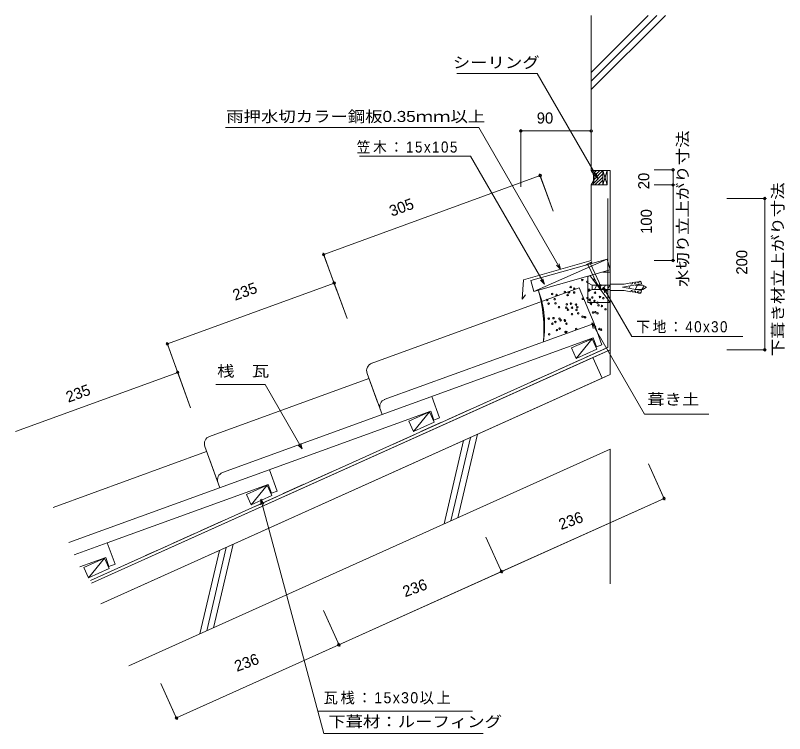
# Model space of a CAD drawing. Units: millimetres, scale not verified. Extents: x -508 to 511, y -475 to 475.
import ezdxf
from ezdxf.enums import TextEntityAlignment as Align

# ---------------------------------------------------------------- set-up
doc = ezdxf.new("R2010")
doc.units = ezdxf.units.MM
doc.header["$LTSCALE"] = 10
doc.linetypes.add('DASHED3', pattern=[4, 3, -1])
for name, color, linetype, lineweight in [('0-0_LAYER001', 2, 'Continuous', 18), ('0-1_LAYER003', 2, 'Continuous', 18), ('0-2_LAYER004', 7, 'Continuous', 18), ('0-3_LAYER005', 2, 'Continuous', 18), ('0-4_LAYER006', 2, 'DASHED3', 18)]:
    doc.layers.add(name, color=color, linetype=linetype, lineweight=lineweight)
doc.styles.add('2', font='')
doc.styles.get('2').set_extended_font_data('2')

msp = doc.modelspace()

# ---------------------------------------------------------------- linework, layer by layer
at = {"layer": '0-0_LAYER001', "color": 7}
for p, q in [((254.89, 269.8), (254.89, 475.15)), ((254.89, 399.6), (330.44, 475.15)), ((254.89, 388.29), (341.75, 475.15)), ((254.89, 376.97), (353.07, 475.15)), ((161.75, 248.17), (161.75, 323.91)), ((161.75, 322.21), (254.89, 322.21)), ((254.89, 269.8), (279.89, 269.8)), ((270.37, 269.8), (275.83, 250.76)), ((338.15, 270.76), (363.15, 270.76)), ((363.15, 150.76), (363.15, 270.76)), ((-99.39, 158.6), (187.1, 263.22)), ((254.89, 150.76), (254.89, 250.76)), ((338.15, 250.76), (363.15, 250.76)), ((276.83, 35.78), (276.83, 232.77)), ((434.52, 232.77), (486.22, 232.77)), ((-68.52, 74.06), (-99.98, 160.19)), ((248.76, 145.08), (250.68, 144.86)), ((254.04, 146.43), (265.45, 121.95)), ((254.15, 146.61), (255.72, 148.97)), ((275.86, 152.75), (279.94, 138.31)), ((338.15, 150.76), (364.85, 150.76)), ((279.89, 138.3), (178.91, 109.73)), ((279.89, 135.41), (269.7, 135.41)), ((-306.42, 40.42), (-85.67, 121.02)), ((256.14, 118.41), (280.14, 118.41)), ((280.14, 112.41), (256.14, 112.41)), ((267.54, 113.32), (265.45, 121.95)), ((270.84, 115.48), (276.14, 110.18)), ((296.11, 115.42), (321.21, 110.99)), ((322.06, 112.41), (313.13, 112.41)), ((280.14, 111.16), (298.34, 111.16)), ((255.51, 68.3), (260.82, 62.99)), ((-305.83, 38.82), (-307, 42.01)), ((256.11, 47.38), (234.91, 21.39)), ((-408.28, -272.52), (276.83, 35.78)), ((-305.83, 38.82), (-275.55, -44.12)), ((257.19, 22.56), (-406.64, -276.16)), ((-507.62, -75.64), (-292.7, 2.84)), ((-394.33, -303.52), (269.5, -4.8)), ((19.7, -75.46), (40.9, -49.47)), ((325.31, -52.59), (410.38, -52.59)), ((104.3, -79.14), (78.32, -189.52)), ((85.91, -87.41), (59.94, -197.79)), ((69.13, -193.65), (95.1, -83.27)), ((279.89, -98.82), (-357.4, -385.59)), ((279.89, -98.82), (279.89, -276.97)), ((351.91, -165.48), (330.69, -118.34)), ((-195.51, -172.32), (-174.31, -146.33)), ((-294.41, -454.5), (351.21, -163.93)), ((-182.47, -164.86), (-182.47, -172.36)), ((-182.47, -164.86), (-178.72, -171.36)), ((-182.47, -164.86), (-99.33, -475.15)), ((137.03, -263.07), (115.48, -215.19)), ((-237.52, -232.95), (-263.49, -343.33)), ((-254.3, -339.2), (-228.32, -228.82)), ((-219.13, -224.68), (-245.1, -335.06)), ((-410.72, -269.18), (-389.52, -243.19)), ((-78.51, -359.2), (-99.73, -312.05)), ((-314.93, -408.91), (-293.72, -456.05)), ((-107.02, -445.49), (97.81, -445.49))]:
    msp.add_line(p, q, dxfattribs=at)
at = {"layer": '0-0_LAYER001'}
for p, q in [((161.75, 324.71), (161.75, 248.17)), ((161.75, 322.21), (254.89, 322.21)), ((186.24, 265.56), (204.25, 216.25)), ((270.37, 269.8), (270.37, 250.76)), ((275.83, 269.8), (270.37, 250.76)), ((275.83, 250.76), (270.37, 269.8)), ((365.65, 270.76), (338.15, 270.76)), ((363.15, 250.76), (363.15, 270.76)), ((187.1, 263.22), (-99.39, 158.6)), ((365.65, 250.76), (338.15, 250.76)), ((363.15, 150.76), (363.15, 250.76)), ((487.02, 232.77), (434.52, 232.77)), ((484.52, 32.77), (484.52, 232.77)), ((-100.25, 160.94), (-82.24, 111.63)), ((254.89, 150.76), (165.23, 125.4)), ((178.91, 109.73), (275.86, 152.75)), ((247.65, 145.21), (255.72, 148.97)), ((250.68, 144.86), (247.65, 145.21)), ((250.68, 144.86), (262.09, 120.39)), ((254.04, 146.43), (255.72, 148.97)), ((254.04, 146.43), (265.45, 121.95)), ((365.65, 150.76), (338.15, 150.76)), ((269.7, 135.41), (280.14, 135.41)), ((-86.53, 123.37), (-68.52, 74.06)), ((250.14, 95.41), (250.14, 130.12)), ((280.14, 95.41), (253.64, 130.74)), ((316.1, 122.8), (313.44, 122.33)), ((313.73, 120.65), (313.44, 122.33)), ((316.39, 121.12), (316.1, 122.8)), ((319.25, 123.35), (317.77, 123.09)), ((318.07, 121.42), (317.77, 123.09)), ((-306.42, 40.42), (-85.67, 121.02)), ((250.14, 109.41), (250.14, 121.41)), ((256.14, 118.41), (250.14, 121.41)), ((250.14, 109.41), (256.14, 112.41)), ((256.14, 112.41), (256.14, 118.41)), ((280.14, 118.41), (256.14, 118.41)), ((280.14, 112.41), (256.14, 112.41)), ((259.02, 112.41), (262.49, 118.41)), ((262.09, 120.39), (267.54, 113.32)), ((264.75, 112.41), (268.21, 118.41)), ((267.54, 113.32), (265.45, 121.95)), ((270.47, 112.41), (273.93, 118.41)), ((276.19, 112.41), (279.66, 118.41)), ((280.14, 119.66), (298.34, 119.66)), ((280.14, 111.16), (280.14, 119.66)), ((296.11, 115.42), (321.39, 119.87)), ((296.11, 115.42), (321.21, 110.99)), ((307.43, 121.27), (298.34, 119.67)), ((304.47, 113.94), (306.36, 117.22)), ((307.73, 119.6), (307.43, 121.27)), ((307.73, 119.6), (309.4, 119.89)), ((311.76, 122.03), (309.11, 121.56)), ((309.4, 119.89), (309.11, 121.56)), ((312.06, 120.36), (311.76, 122.03)), ((312.06, 120.36), (313.73, 120.65)), ((312.85, 112.46), (316.29, 118.41)), ((323.14, 118.41), (313.12, 118.41)), ((323.14, 112.41), (313.13, 112.41)), ((316.39, 121.12), (318.07, 121.42)), ((320.99, 122.14), (321.39, 119.87)), ((322.06, 112.41), (324.91, 117.35)), ((328.14, 115.41), (323.14, 118.41)), ((323.14, 112.41), (328.14, 115.41)), ((280.14, 111.16), (298.34, 111.16)), ((307.26, 109.59), (298.34, 111.16)), ((307.55, 111.27), (307.26, 109.59)), ((307.55, 111.27), (309.23, 110.97)), ((309.23, 110.97), (308.93, 109.3)), ((311.59, 108.83), (308.93, 109.3)), ((311.89, 110.5), (311.59, 108.83)), ((311.89, 110.5), (313.56, 110.21)), ((313.56, 110.21), (313.26, 108.53)), ((315.92, 108.06), (313.26, 108.53)), ((316.22, 109.74), (315.92, 108.06)), ((316.22, 109.74), (317.89, 109.44)), ((317.89, 109.44), (317.6, 107.77)), ((319.07, 107.51), (317.6, 107.77)), ((320.81, 108.72), (321.21, 110.99)), ((250.14, 95.41), (280.14, 95.41)), ((-307.27, 42.76), (-289.27, -6.55)), ((256.11, 47.38), (234.91, 21.39)), ((487.02, 32.77), (434.52, 32.77)), ((-507.62, -75.64), (-292.7, 2.84)), ((-293.55, 5.19), (-275.55, -44.12)), ((40.9, -49.47), (19.7, -75.46)), ((279.89, -98.82), (279.89, -276.97)), ((352.24, -166.21), (330.69, -118.34)), ((-174.31, -146.33), (-195.51, -172.32)), ((-182.47, -164.86), (-99.33, -475.15)), ((136, -260.79), (351.21, -163.93)), ((137.03, -263.07), (115.48, -215.19)), ((-389.52, -243.19), (-410.72, -269.18)), ((-79.21, -357.65), (136, -260.79)), ((-78.18, -359.93), (-99.73, -312.05)), ((-294.41, -454.5), (-79.21, -357.65)), ((-293.39, -456.78), (-314.93, -408.91)), ((-107.02, -445.49), (97.81, -445.49)), ((-99.33, -475.15), (105.94, -475.15))]:
    msp.add_line(p, q, dxfattribs=at)
at = {"layer": '0-0_LAYER001', "color": 4}
for p, q in [((-36.56, 14.54), (238.85, 114.46)), ((258.54, 67.58), (238.85, 114.46)), ((-19.24, -33.2), (258.54, 67.58)), ((268.89, 39.25), (258.54, 67.58)), ((-233.18, -129.63), (257.54, 48.41)), ((257.54, 48.41), (261.79, 36.68)), ((268.89, 39.25), (261.79, 36.68)), ((-41.91, 1.54), (-22.11, -53.05)), ((-41.91, 1.54), (-28.14, -36.43)), ((-250.5, -81.89), (-39.53, -5.34)), ((54.04, -57.5), (43.69, -29.17)), ((-436.84, -222.32), (42.34, -48.47)), ((42.34, -48.47), (46.59, -60.21)), ((54.04, -57.5), (46.59, -60.21)), ((-256.76, -95.22), (-236.96, -149.8)), ((-457.74, -175.88), (-254.38, -102.1)), ((-250.73, -111.84), (-236.96, -149.8)), ((-160.81, -154.26), (-171.15, -125.93)), ((-386, -222.68), (-172.86, -145.36)), ((-172.86, -145.36), (-168.61, -157.09)), ((-160.81, -154.26), (-168.61, -157.09)), ((-429.57, -238.49), (-386, -222.68)), ((-375.65, -251.01), (-386, -222.68)), ((-422.29, -254.66), (-388.06, -242.24)), ((-388.06, -242.24), (-383.81, -253.97)), ((-375.65, -251.01), (-383.81, -253.97))]:
    msp.add_line(p, q, dxfattribs=at)
at = {"layer": '0-0_LAYER001'}
for points in [[(263.46, 259.28), (183.14, 398.39), (102.14, 398.39)], [(214.38, 139.2), (106.16, 326.64), (-127.84, 326.64)], [(192.79, 119.35), (94.85, 288.99), (-52.15, 288.99)], [(261.52, 266.53), (263.46, 259.28), (258.15, 264.59)], [(279.94, 138.31), (275.86, 152.75), (174.82, 124.16)], [(212.44, 146.45), (214.38, 139.2), (209.08, 144.51)], [(279.94, 138.31), (178.91, 109.73), (174.82, 124.16)], [(165.23, 125.4), (163.48, 99.48), (167.82, 105.51)], [(190.85, 126.59), (192.79, 119.35), (187.49, 124.65)], [(272.78, 108.24), (270.84, 115.48), (276.14, 110.18)], [(270.84, 115.48), (308.49, 50.27), (455.49, 50.27)], [(257.46, 61.05), (255.51, 68.3), (260.82, 62.99)], [(255.51, 68.3), (325.31, -52.59), (410.38, -52.59)], [(-127.9, -98.47), (-177.09, -13.27), (-217.59, -13.27)], [(-129.84, -91.22), (-127.9, -98.47), (-133.2, -93.17)], [(-182.47, -172.36), (-182.47, -164.86), (-178.72, -171.36)]]:
    msp.add_lwpolyline(points, dxfattribs=at)
at = {"layer": '0-0_LAYER001', "color": 7}
for points in [[(102.14, 398.39), (183.14, 398.39), (263.46, 259.28)], [(214.28, 139.38), (106.16, 326.64), (-127.84, 326.64)], [(-52.15, 288.99), (94.85, 288.99), (192.79, 119.35)], [(270.37, 269.8), (270.37, 250.76), (254.89, 250.76)], [(279.89, 269.8), (279.89, -0.12), (269.5, -4.8), (257.19, 22.56), (279.89, 32.77)], [(258.15, 264.59), (263.46, 259.28), (261.52, 266.53)], [(186.52, 264.81), (204.25, 216.25), (187.1, 263.22)], [(484.52, 232.77), (484.52, 32.77), (434.52, 32.77)], [(254.89, 150.76), (165.23, 125.4), (163.48, 99.48), (167.82, 105.51)], [(212.44, 146.45), (214.3, 139.28), (209.08, 144.51)], [(248.76, 145.08), (247.65, 145.21), (255.72, 148.97)], [(250.68, 144.86), (262.09, 120.39), (267.54, 113.32)], [(190.85, 126.59), (192.79, 119.35), (187.49, 124.65)], [(296.11, 115.42), (321.39, 119.87), (320.98, 122.14), (319.25, 123.35)], [(319.25, 123.35), (317.77, 123.09), (318.07, 121.42), (316.39, 121.12), (316.1, 122.8), (313.44, 122.33), (313.73, 120.65), (312.06, 120.36), (311.76, 122.03), (309.11, 121.56), (309.4, 119.89), (307.73, 119.6), (307.43, 121.27), (298.34, 119.66)], [(250.14, 121.41), (256.14, 118.41), (256.14, 112.41), (250.14, 109.41)], [(455.49, 50.27), (308.49, 50.27), (270.84, 115.48), (272.78, 108.24)], [(280.14, 111.16), (280.14, 119.66), (298.34, 119.66)], [(313.12, 118.41), (323.14, 118.41), (328.14, 115.41), (323.14, 112.41)], [(319.08, 107.51), (317.6, 107.77), (317.89, 109.44), (316.22, 109.74), (315.92, 108.06), (313.26, 108.53), (313.56, 110.21), (311.89, 110.5), (311.59, 108.83), (308.93, 109.3), (309.23, 110.97), (307.55, 111.27), (307.26, 109.59), (298.34, 111.16)], [(321.21, 110.99), (320.81, 108.72), (319.07, 107.51)], [(325.31, -52.59), (255.51, 68.3), (257.46, 61.05)], [(-217.59, -13.27), (-177.09, -13.27), (-127.9, -98.47)], [(-133.07, -93.3), (-127.9, -98.47), (-129.84, -91.22)]]:
    msp.add_lwpolyline(points, dxfattribs=at)
for points in [[(270.37, 250.76), (275.83, 250.76), (275.83, 269.8)], [(174.82, 124.16), (178.91, 109.73), (275.86, 152.75)], [(280.14, 95.41), (250.14, 95.41), (250.14, 129.88), (253.64, 130.74)], [(256.11, 47.38), (262.26, 33.71), (234.91, 21.39), (228.75, 35.07)], [(13.54, -61.79), (19.7, -75.46), (47.05, -63.15), (40.9, -49.47)], [(-201.67, -158.64), (-195.51, -172.32), (-168.15, -160.01), (-174.31, -146.33)], [(-416.88, -255.5), (-410.72, -269.18), (-383.36, -256.87), (-389.52, -243.19)]]:
    msp.add_lwpolyline(points, close=True, dxfattribs=at)
at = {"layer": '0-0_LAYER001'}
for points in [[(234.91, 21.39), (262.26, 33.71), (256.11, 47.38), (228.75, 35.07)], [(19.7, -75.46), (47.05, -63.15), (40.9, -49.47), (13.54, -61.79)], [(-195.51, -172.32), (-168.15, -160.01), (-174.31, -146.33), (-201.67, -158.64)], [(-410.72, -269.18), (-383.36, -256.87), (-389.52, -243.19), (-416.88, -255.5)]]:
    msp.add_lwpolyline(points, close=True, dxfattribs=at)
for centre in [(161.75, 322.21), (254.89, 322.21), (187.1, 263.22), (363.15, 270.76), (363.15, 250.76), (363.15, 250.76), (484.52, 232.77), (-99.39, 158.6), (363.15, 150.76), (-85.67, 121.02), (-306.42, 40.42), (484.52, 32.77), (-292.7, 2.84), (351.21, -163.93), (136, -260.79), (136, -260.79), (-79.21, -357.65), (-79.21, -357.65), (-294.41, -454.5)]:
    msp.add_circle(centre, 1.7, dxfattribs=at)
at = {"layer": '0-0_LAYER001', "color": 7}
for centre, radius, start, end in [((242.01, 260.28), 16.01, 323.51978, 36.48022), ((55.06, 64.25), 138.13, 351.43287, 19.74546)]:
    msp.add_arc(centre, radius, start, end, dxfattribs=at)
at = {"layer": '0-0_LAYER001'}
for centre, radius, start, end in [((238.07, 259.39), 20.69, 335.49168, 29.7332), ((319.5, 121.87), 1.5, 10.45127, 99.63753), ((319.33, 108.99), 1.5, 259.83899, 350.14733)]:
    msp.add_arc(centre, radius, start, end, dxfattribs=at)
at = {"layer": '0-0_LAYER001', "color": 4}
for centre in [(-32.14, 5.08), (-14.82, -42.66), (-246.98, -91.67), (-229.66, -139.41)]:
    msp.add_arc(centre, 10.4, 109.94091, 199.94091, dxfattribs=at)
at = {"layer": '0-1_LAYER003'}
for p, q in [((254.89, 475.15), (254.89, 269.8)), ((254.89, 399.6), (330.44, 475.15)), ((254.89, 388.29), (341.75, 475.15)), ((254.89, 376.97), (353.07, 475.15)), ((279.89, 269.8), (279.89, -0.12)), ((254.89, 250.76), (254.89, 150.76)), ((-406.64, -276.16), (279.89, 32.77)), ((257.19, 22.56), (269.5, -4.8)), ((-394.33, -303.52), (279.89, -0.12)), ((104.3, -79.14), (78.32, -189.52)), ((85.91, -87.41), (59.94, -197.79)), ((95.1, -83.27), (69.13, -193.65)), ((-357.4, -385.59), (279.89, -98.82)), ((-237.52, -232.95), (-263.49, -343.33)), ((-228.32, -228.82), (-254.3, -339.2)), ((-219.13, -224.68), (-245.1, -335.06))]:
    msp.add_line(p, q, dxfattribs=at)
msp.add_arc((-3.79, 58.49), 196, 355.66429, 15.51404, dxfattribs=at)
at = {"layer": '0-2_LAYER004'}
for p, q in [((102.14, 398.39), (76.96, 398.39)), ((-127.84, 326.64), (-229.45, 326.64)), ((-217.59, -13.27), (-242.34, -13.27)), ((-99.33, -475.15), (111.65, -475.15))]:
    msp.add_line(p, q, dxfattribs=at)
at = {"layer": '0-2_LAYER004', "color": 2, "linetype": 'DASHED3'}
msp.add_line((-408.28, -272.52), (276.83, 35.78), dxfattribs=at)
at = {"layer": '0-3_LAYER005'}
for p, q in [((254.89, 269.8), (279.89, 269.8)), ((257.72, 252.9), (270.37, 265.56)), ((257.78, 265.69), (261.88, 269.8)), ((258.57, 262.24), (266.13, 269.8)), ((258.72, 258.15), (270.37, 269.8)), ((259.82, 250.76), (270.37, 261.31)), ((264.06, 250.76), (270.37, 257.07))]:
    msp.add_line(p, q, dxfattribs=at)
msp.add_lwpolyline([(254.89, 250.76), (275.83, 250.76), (275.83, 269.8)], dxfattribs=at)
for centre in [(243.01, 125.14), (249.59, 122.58), (258.17, 125.27), (227.71, 115.74), (232.33, 113.52), (252.15, 111.98), (267.17, 118.07), (270.07, 113.08), (203.15, 106.65), (209, 105.19), (219.89, 109.29), (223.55, 105.11), (225.38, 108.56), (232.21, 108.54), (249.96, 101.38), (256.17, 101.9), (259.97, 108.17), (266.41, 102.63), (270.8, 101.01), (196.57, 98.61), (198.4, 93.85), (206.44, 99.7), (207.54, 94.22), (222.53, 92.97), (228.02, 93.85), (234.77, 92.49), (243.74, 100.07), (252.88, 98.97), (252.88, 98.61), (254.34, 94.79), (254.57, 93.39), (259.1, 97.35), (263.12, 95.16), (264.47, 91.59), (212.29, 89.1), (221.8, 88.37), (223.97, 85.67), (229.48, 88.37), (235.33, 85.44), (236.43, 88.94), (237.52, 81.06), (257.27, 82.07), (260.19, 82.52), (263.12, 81.06), (268.97, 90.56), (273.72, 86.38), (198.63, 73.93), (204.85, 74.51), (212.89, 73.78), (214.35, 71.74), (219.84, 71.95), (220.2, 71.01), (229.48, 79.8), (243.34, 76.5), (246.07, 75.82), (246.8, 75.61), (203.38, 67.2), (207.41, 69.55), (213.02, 60.77), (222.03, 67.2), (234.96, 60.19), (265.68, 60.19), (199.13, 53.24), (209.37, 58.73), (220.7, 56.17), (221.8, 56.38), (267.87, 59.3)]:
    msp.add_circle(centre, 1.02, dxfattribs=at)
at = {"layer": '0-4_LAYER006'}
msp.add_line((276.83, 35.78), (276.83, 232.77), dxfattribs=at)

# ---------------------------------------------------------------- texts
at = {"layer": '0-2_LAYER004', "style": '2', "width": 1.15}
for s, p in [('シーリング', (71.6, 401.13)), ('雨押水切カラー鋼板0.35ｍｍ以上', (-228.43, 329.69)), ('桟\u3000瓦', (-240.48, -7.13)), ('葺き土', (328.96, -44.53)), ('下葺材：ルーフィング', (-93.32, -471.03))]:
    msp.add_text(s, height=14.66, dxfattribs=at).set_placement(p, align=Align.BOTTOM_LEFT)
at = {"layer": '0-2_LAYER004', "style": '2'}
msp.add_text('90', height=14.66, dxfattribs=at).set_placement((182.72, 327.67), align=Align.BOTTOM_LEFT)
at = {"layer": '0-2_LAYER004', "style": '2', "width": 1.15}
for s, p in [('水切り立上がり寸法', (387.67, 115.83)), ('下葺き材立上がり寸法', (513.67, 24.2))]:
    msp.add_text(s, height=14.66, rotation=90, dxfattribs=at).set_placement(p, align=Align.BOTTOM_LEFT)
at = {"layer": '0-2_LAYER004', "style": '2'}
for s, rotation, p in [('20', 90, (336.13, 245.07)), ('305', 20.061, (-7.79, 204.61)), ('100', 90, (339.5, 186.06)), ('200', 90, (465.94, 132.11)), ('235', 20.061, (-215.15, 93.34)), ('235', 20.061, (-436, -41.53)), ('236', 20.061, (216.42, -209.97)), ('236', 20.061, (9.9, -298.94)), ('236', 20.061, (-212.84, -397.65))]:
    msp.add_text(s, height=14.66, rotation=rotation, dxfattribs=at).set_placement(p, align=Align.BOTTOM_LEFT)
at = {"layer": '0-2_LAYER004', "char_height": 14.66, "attachment_point": 7, "style": '2'}
for s, insert in [('\\T1.21;\\W0.9;笠木：15x105', (-55.69, 292.02)), ('\\T1.2;\\W0.9;下地：40x30', (314.65, 54.26)), ('\\T1.18;\\W0.95;瓦桟：15x30以上', (-99.6, -436.69))]:
    msp.add_mtext(s, dxfattribs=dict(at, insert=insert))

doc.saveas('drawing.dxf')
